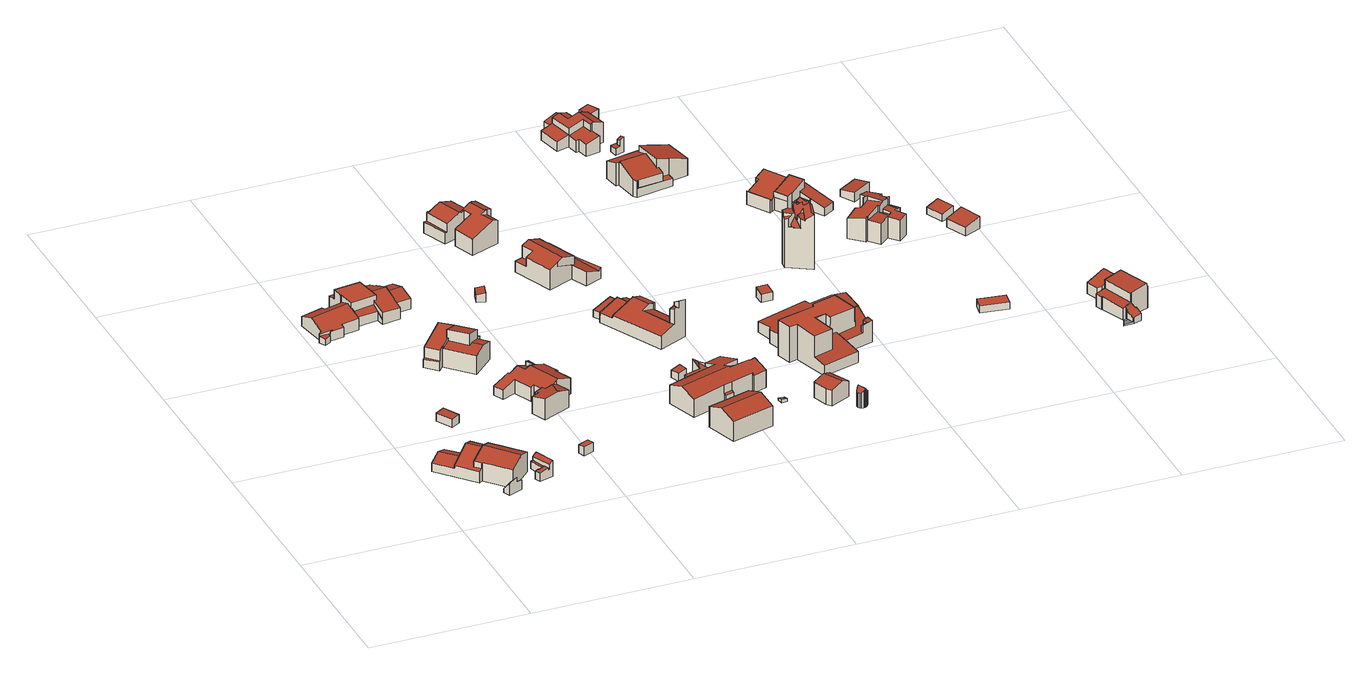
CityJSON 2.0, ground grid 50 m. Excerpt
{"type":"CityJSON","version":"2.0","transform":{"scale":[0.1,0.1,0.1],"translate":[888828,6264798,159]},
"CityObjects":{
"building1":{"type":"Building","geometry":[{"type":"Solid","lod":"2","boundaries":[[[[0,1,2,3]],[[1,4,5,2]],[[5,4,6,7]],[[3,8,9,0]],[[8,3,2,5,7,10]],[[10,7,6,11]],[[11,6,4,1,0,9]],[[9,8,10,11]]]],"semantics":{"surfaces":[{"type":"RoofSurface"},{"type":"WallSurface"},{"type":"GroundSurface"}],"values":[[0,1,0,1,1,1,1,2]]}}]},
"building2":{"type":"Building","geometry":[{"type":"Solid","lod":"2","boundaries":[[[[12,13,14,15,16,17]],[[14,18,19,20,21,15]],[[15,21,22,23,24,16]],[[13,25,18,14]],[[16,24,26,27,28,17]],[[28,27,29,30]],[[29,27,26,31,32,33]],[[31,26,24,23]],[[19,18,25,34,35,36]],[[20,19,36,37]],[[12,38,39,34,25,13]],[[35,34,39,40]],[[17,28,30,41,38,12]],[[37,36,35,40,42]],[[33,32,43,44]],[[43,32,31,23,22,45]],[[41,30,29,33,44]],[[45,22,21,20,37,42]],[[42,40,39,38,41,44,43,45]]]],"semantics":{"surfaces":[{"type":"RoofSurface"},{"type":"WallSurface"},{"type":"GroundSurface"}],"values":[[0,1,0,1,1,0,0,1,0,0,1,1,1,1,1,1,1,1,2]]}}]},
"building3":{"type":"Building","geometry":[{"type":"Solid","lod":"2","boundaries":[[[[46,47,48,49]],[[49,50,51,46]],[[50,49,48,52]],[[52,48,47,53]],[[53,47,46,51]],[[51,50,52,53]]]],"semantics":{"surfaces":[{"type":"RoofSurface"},{"type":"WallSurface"},{"type":"GroundSurface"}],"values":[[0,1,1,1,1,2]]}}]},
"building4":{"type":"Building","geometry":[{"type":"Solid","lod":"2","boundaries":[[[[54,55,56,57]],[[58,59,60,61]],[[57,62,63,64,65,54]],[[59,66,67,60]],[[55,68,67,66,69,70,71,56]],[[54,65,68,55]],[[56,71,62,57]],[[61,72,73,58]],[[72,61,60,67,68,65,64,74]],[[70,69,75,76]],[[75,69,66,59,58,73]],[[74,64,63,77]],[[77,63,62,71,70,76]],[[76,75,73,72,74,77]]]],"semantics":{"surfaces":[{"type":"WallSurface"},{"type":"RoofSurface"},{"type":"GroundSurface"}],"values":[[0,1,1,0,1,0,0,0,0,0,0,0,0,2]]}}]},
"building5":{"type":"Building","geometry":[{"type":"Solid","lod":"2","boundaries":[[[[78,79,80,81,82]],[[78,83,84,85,86,87,88,79]],[[89,90,91,92,93,94]],[[92,95,96,93]],[[83,97,98,99,84]],[[79,88,100,101,102,90,89,80]],[[91,103,95,92]],[[104,105,106,107,108]],[[80,89,94,109,110,111,112,113,81]],[[114,115,99,98,116,117,118,119]],[[85,120,121,86]],[[87,122,100,88]],[[84,99,115,123,124,125,126,127,128,129,130,120,85]],[[81,113,108,107,131,82]],[[86,121,132,133,122,87]],[[82,131,134,97,83,78]],[[116,98,97,134]],[[127,126,135,136]],[[135,126,125,137]],[[136,135,137,138,139,140]],[[120,130,141,142]],[[141,130,129,143]],[[143,129,128,144]],[[144,128,127,136,140,145]],[[124,123,146,147]],[[146,123,115,114,148]],[[148,114,119,149]],[[149,119,118,150]],[[150,118,117,151]],[[151,117,116,134,131,107,106,152]],[[112,111,153,154]],[[153,111,110,155]],[[155,110,109,156]],[[156,109,94,93,96,157]],[[102,101,158,159]],[[158,101,100,122,133,160]],[[103,91,90,102,159,161]],[[157,96,95,103,161]],[[160,133,132,162]],[[162,132,121,120,142]],[[152,106,105,163]],[[163,105,104,164]],[[164,104,108,113,112,154]],[[145,140,139,165]],[[165,139,138,166]],[[166,138,137,125,124,147]],[[147,146,148,149,150,151,152,163,164,154,153,155,156,157,161,159,158,160,162,142,141,143,144,145,165,166]]]],"semantics":{"surfaces":[{"type":"WallSurface"},{"type":"RoofSurface"},{"type":"GroundSurface"}],"values":[[0,0,0,1,0,1,1,1,1,1,0,0,1,0,1,1,0,0,0,1,0,0,0,0,0,0,0,0,0,0,0,0,0,0,0,0,0,0,0,0,0,0,0,0,0,0,2]]}}]},
"building6":{"type":"Building","geometry":[{"type":"Solid","lod":"2","boundaries":[[[[167,168,169,170]],[[168,167,171,172]],[[170,173,171,167]],[[173,170,169,174]],[[174,169,168,172]],[[172,171,173,174]]]],"semantics":{"surfaces":[{"type":"RoofSurface"},{"type":"WallSurface"},{"type":"GroundSurface"}],"values":[[0,1,1,1,1,2]]}}]},
"building7":{"type":"Building","geometry":[{"type":"Solid","lod":"2","boundaries":[[[[175,176,177,178]],[[179,180,181,182]],[[183,184,185,186,187,188,189,190]],[[191,192,193,194]],[[188,195,189]],[[194,196,197,198,191]],[[178,184,183,175]],[[186,199,200,187]],[[180,201,202,181]],[[182,203,204,190,189,195,197,196,205,179]],[[198,197,195,188,187,200]],[[192,191,198,200,199,206]],[[177,207,208,185,184,178]],[[204,203,209,210]],[[209,203,182,181,202,211]],[[205,196,194,193,212,213]],[[206,199,186,185,208,214]],[[211,202,201,215]],[[215,201,180,179,205,213]],[[212,193,192,206,214]],[[207,177,176,216]],[[216,176,175,183,190,204,210]],[[210,209,211,215,213,212,214,208,207,216]]]],"semantics":{"surfaces":[{"type":"RoofSurface"},{"type":"WallSurface"},{"type":"GroundSurface"}],"values":[[0,1,0,0,1,1,1,1,0,0,1,0,1,1,1,1,1,1,1,1,1,1,2]]}}]},
"building8":{"type":"Building","geometry":[{"type":"Solid","lod":"2","boundaries":[[[[217,218,219,220,221,222,223,224,225,226,227,228,229,230,231,232,233]],[[231,234,235,236,237,238,239,240,241,232]],[[242,243,244,245,246,247,248,249,250]],[[228,251,229]],[[232,241,252,233]],[[249,253,250]],[[240,254,252,241]],[[227,243,242,228]],[[233,252,254,217]],[[226,244,243,227]],[[250,253,255,251,228,242]],[[229,251,255,256,257,230]],[[224,258,259,225]],[[223,260,258,224]],[[222,261,260,223]],[[221,262,261,222]],[[220,263,262,221]],[[219,264,263,220]],[[218,265,264,219]],[[217,254,240,239,266,265,218]],[[266,239,238,267]],[[267,238,237,268]],[[268,237,236,269]],[[269,236,235,270]],[[270,235,234,271]],[[271,234,231,230,257]],[[248,247,272,273]],[[272,247,246,274]],[[274,246,245,275]],[[275,245,244,226,225,259]],[[256,255,253,249,248,273]],[[273,272,274,275,259,258,260,261,262,263,264,265,266,267,268,269,270,271,257,256]]]],"semantics":{"surfaces":[{"type":"RoofSurface"},{"type":"WallSurface"},{"type":"GroundSurface"}],"values":[[0,0,0,1,1,1,1,1,0,1,0,1,1,1,1,1,1,1,1,1,1,1,1,1,1,1,1,1,1,1,1,2]]}}]},
"building9":{"type":"Building","geometry":[{"type":"Solid","lod":"2","boundaries":[[[[276,277,278,279]],[[277,280,281,278]],[[276,282,280,277]],[[279,283,282,276]],[[283,279,278,281]],[[281,280,282,283]]]],"semantics":{"surfaces":[{"type":"RoofSurface"},{"type":"WallSurface"},{"type":"GroundSurface"}],"values":[[0,1,1,1,1,2]]}}]},
"building10":{"type":"Building","geometry":[{"type":"Solid","lod":"2","boundaries":[[[[284,285,286,287]],[[286,285,288,289]],[[287,290,291,284]],[[290,287,286,289,292]],[[292,289,288,293]],[[293,288,285,284,291]],[[291,290,292,293]]]],"semantics":{"surfaces":[{"type":"RoofSurface"},{"type":"WallSurface"},{"type":"GroundSurface"}],"values":[[0,0,1,1,1,1,2]]}}]},
"building11":{"type":"Building","geometry":[{"type":"Solid","lod":"2","boundaries":[[[[294,295,296,297]],[[295,298,299,296]],[[294,300,298,295]],[[297,301,300,294]],[[301,297,296,299]],[[299,298,300,301]]]],"semantics":{"surfaces":[{"type":"RoofSurface"},{"type":"WallSurface"},{"type":"GroundSurface"}],"values":[[0,1,1,1,1,2]]}}]},
"building12":{"type":"Building","geometry":[{"type":"Solid","lod":"2","boundaries":[[[[302,303,304,305,306,307,308,309,310,311]],[[304,312,313,314,315,316,317,305]],[[302,318,319,303]],[[320,321,322,323]],[[320,324,325,326,327,321]],[[306,328,329,330,331,325,324,307]],[[316,329,328,317]],[[305,317,328,306]],[[303,319,312,304]],[[323,322,332,333]],[[310,334,335,311]],[[309,336,334,310]],[[308,337,336,309]],[[307,324,320,323,333,338,337,308]],[[327,326,339,340]],[[339,326,325,331,341]],[[341,331,330,342]],[[342,330,329,316,315,343]],[[343,315,314,344]],[[344,314,313,345]],[[345,313,312,319,318,346]],[[311,335,346,318,302]],[[338,333,332,347]],[[347,332,322,321,327,340]],[[340,339,341,342,343,344,345,346,335,334,336,337,338,347]]]],"semantics":{"surfaces":[{"type":"RoofSurface"},{"type":"WallSurface"},{"type":"GroundSurface"}],"values":[[0,0,0,1,0,0,1,1,1,0,1,1,1,1,1,1,1,1,1,1,1,1,1,1,2]]}}]},
"building13":{"type":"Building","geometry":[{"type":"Solid","lod":"2","boundaries":[[[[348,349,350,351,352,353,354,355,356,357,358,359,360,361]],[[361,362,363,364,365,366,367,368,369,370,371,348]],[[355,372,373,374,375,356]],[[363,376,377,364]],[[378,379,380,375,374,381]],[[356,375,380,357]],[[357,380,379,358]],[[377,376,382,383]],[[349,384,385,350]],[[386,387,371,370]],[[348,371,387,384,349]],[[385,384,387,386,388,389]],[[359,390,391,360]],[[358,379,378,392,390,359]],[[353,393,394,354]],[[352,395,393,353]],[[351,396,395,352]],[[350,385,389,397,396,351]],[[364,377,383,398,399]],[[363,362,400,401]],[[400,362,361,360,391]],[[369,368,402,403]],[[402,368,367,404]],[[404,367,366,405]],[[405,366,365,406]],[[406,365,364,399]],[[392,378,381,407]],[[407,381,374,373,408]],[[397,389,388,409]],[[409,388,386,370,369,403]],[[398,383,382,410]],[[410,382,376,363,401]],[[408,373,372,411]],[[411,372,355,354,394]],[[394,393,395,396,397,409,403,402,404,405,406,399,398,410,401,400,391,390,392,407,408,411]]]],"semantics":{"surfaces":[{"type":"RoofSurface"},{"type":"WallSurface"},{"type":"GroundSurface"}],"values":[[0,0,0,1,0,1,1,0,1,1,1,0,1,1,1,1,1,1,1,1,1,1,1,1,1,1,1,1,1,1,1,1,1,1,2]]}}]},
"building14":{"type":"Building","geometry":[{"type":"Solid","lod":"2","boundaries":[[[[412,413,414,415,416,417,418,419,420]],[[421,422,423,424,425,426]],[[425,427,428,426]],[[429,430,431,432]],[[426,428,433,421]],[[434,433,428,427,435,436,429,432]],[[437,438,439,440,441]],[[415,442,443,427,425,424,444,416]],[[412,438,437,413]],[[420,445,446,439,438,412]],[[434,432,431,447]],[[413,437,441,414]],[[418,423,422,448,449,419]],[[440,439,446,450,451,452,453,454]],[[455,456,436,435]],[[455,435,427,443]],[[430,429,436,456]],[[417,416,444]],[[444,424,423,418,417]],[[414,441,440,454,457,458,442,415]],[[457,454,453,459]],[[459,453,452,460]],[[460,452,451,461]],[[461,451,450,462]],[[462,450,446,445,463]],[[463,445,420,419,449,464]],[[464,449,448,465]],[[465,448,422,421,433,434,447,466]],[[466,447,431,430,456,455,443,442,458]],[[458,457,459,460,461,462,463,464,465,466]]]],"semantics":{"surfaces":[{"type":"RoofSurface"},{"type":"WallSurface"},{"type":"GroundSurface"}],"values":[[0,1,1,1,0,1,1,0,1,0,0,0,0,0,0,1,0,0,1,1,1,1,1,1,1,1,1,1,1,2]]}}]},
"building15":{"type":"Building","geometry":[{"type":"Solid","lod":"2","boundaries":[[[[467,468,469]],[[470,471,472,473,474,475,476]],[[469,477,478,479,480,481,482,467]],[[483,484,479,478]],[[472,485,486,473]],[[476,484,483,487,488,470]],[[480,479,484,476,475]],[[489,486,485,490]],[[490,485,472,471]],[[488,487,491,492]],[[491,487,483,478,477,493]],[[481,480,475,474,494,495]],[[493,477,469,468,496]],[[482,481,495,497]],[[494,474,473,486,489,498]],[[498,489,490,471,470,488,492]],[[496,468,467,482,497]],[[497,495,494,498,492,491,493,496]]]],"semantics":{"surfaces":[{"type":"RoofSurface"},{"type":"WallSurface"},{"type":"GroundSurface"}],"values":[[0,0,0,1,1,0,1,0,1,1,1,1,1,1,1,1,1,2]]}}]},
"building16":{"type":"Building","geometry":[{"type":"Solid","lod":"2","boundaries":[[[[499,500,501,502]],[[502,503,504,499]],[[501,505,503,502]],[[500,506,505,501]],[[499,504,506,500]],[[503,505,506,504]]]],"semantics":{"surfaces":[{"type":"GroundSurface"},{"type":"WallSurface"}],"values":[[0,1,1,1,1,0]]}}]},
"building17":{"type":"Building","geometry":[{"type":"Solid","lod":"2","boundaries":[[[[507,508,509,510,511]],[[510,512,513,511]],[[508,514,515,509]],[[507,516,514,508]],[[511,513,517,516,507]],[[517,513,512,518]],[[518,512,510,509,515]],[[515,514,516,517,518]]]],"semantics":{"surfaces":[{"type":"RoofSurface"},{"type":"WallSurface"},{"type":"GroundSurface"}],"values":[[0,0,1,1,1,1,1,2]]}}]},
"building18":{"type":"Building","geometry":[{"type":"Solid","lod":"2","boundaries":[[[[519,520,521,522,523,524,525,526,527,528,529]],[[528,530,531,532,533,534,535,536,537,538,529]],[[525,539,540,526]],[[524,541,539,525]],[[523,542,541,524]],[[522,543,542,523]],[[521,544,543,522]],[[520,545,544,521]],[[519,546,545,520]],[[529,538,547,546,519]],[[526,540,548,527]],[[547,538,537,549]],[[549,537,536,550]],[[550,536,535,551]],[[551,535,534,552]],[[552,534,533,553]],[[553,533,532,554]],[[554,532,531,555]],[[555,531,530,556]],[[556,530,528,527,548]],[[548,540,539,541,542,543,544,545,546,547,549,550,551,552,553,554,555,556]]]],"semantics":{"surfaces":[{"type":"RoofSurface"},{"type":"WallSurface"},{"type":"GroundSurface"}],"values":[[0,0,1,1,1,1,1,1,1,1,1,1,1,1,1,1,1,1,1,1,2]]}}]},
"building19":{"type":"Building","geometry":[{"type":"Solid","lod":"2","boundaries":[[[[557,558,559,560,561,562,563,564,565,566,567,568,569,570,571]],[[572,573,574,575,576,577]],[[563,578,579,564]],[[575,580,581,576]],[[579,578,582,583,584,585,586,587,588,589,590,591,592]],[[589,588,593,594]],[[562,582,578,563]],[[595,580,575,574]],[[560,584,583,561]],[[565,596,597,566]],[[572,577,598,599]],[[581,580,595,600,597,596,601,602,599,598]],[[603,602,601,604]],[[590,589,594,605,606]],[[607,608,609,592,591]],[[564,579,592,609,604,601,596,565]],[[566,597,600,567]],[[603,604,609,608,605,594,593,610,611,612]],[[561,583,582,562]],[[607,591,590,606]],[[606,605,608,607]],[[598,577,576,581]],[[558,613,614,559]],[[557,615,613,558]],[[571,616,615,557]],[[616,571,570,617]],[[617,570,569,618]],[[618,569,568,619]],[[619,568,567,600,595,574,573,620]],[[587,586,621,622]],[[621,586,585,623]],[[623,585,584,624]],[[624,584,560,559,614]],[[612,611,625,626]],[[625,611,610,627]],[[627,610,593,588,587,622]],[[620,573,572,599,602,603,612,626]],[[626,625,627,622,621,623,624,614,613,615,616,617,618,619,620]]]],"semantics":{"surfaces":[{"type":"RoofSurface"},{"type":"WallSurface"},{"type":"GroundSurface"}],"values":[[0,0,1,1,0,1,1,1,1,1,1,0,1,1,1,1,1,0,1,0,1,1,1,1,1,1,1,1,1,1,1,1,1,1,1,1,1,2]]}}]},
"building20":{"type":"Building","geometry":[{"type":"Solid","lod":"2","boundaries":[[[[628,629,630,631]],[[628,632,633,629]],[[631,634,632,628]],[[634,631,630,635]],[[635,630,629,633]],[[633,632,634,635]]]],"semantics":{"surfaces":[{"type":"RoofSurface"},{"type":"WallSurface"},{"type":"GroundSurface"}],"values":[[0,1,1,1,1,2]]}}]},
"building21":{"type":"Building","geometry":[{"type":"Solid","lod":"2","boundaries":[[[[636,637,638,639,640,641,642]],[[639,643,644,645,646,647,648,649,650,640]],[[648,651,652,649]],[[636,653,654,637]],[[649,652,655,656,657,650]],[[645,658,659,646]],[[642,656,655,660,661,653,636]],[[643,662,663,644]],[[664,665,666,667,668,669,670,671,659,658,663,662,638]],[[638,662,643,639]],[[644,663,658,645]],[[641,657,656,642]],[[640,650,657,641]],[[667,666,672,673]],[[672,666,665,674]],[[674,665,664,675]],[[637,654,676,675,664,638]],[[671,670,677,678]],[[677,670,669,679]],[[679,669,668,680]],[[680,668,667,673]],[[646,659,671,678,681,647]],[[647,681,682,651,648]],[[676,654,653,661,683]],[[683,661,660,684]],[[684,660,655,685]],[[685,655,652,651,682]],[[682,681,678,677,679,680,673,672,674,675,676,683,684,685]]]],"semantics":{"surfaces":[{"type":"WallSurface"},{"type":"RoofSurface"},{"type":"GroundSurface"}],"values":[[0,1,1,1,0,0,1,0,1,0,0,0,1,0,0,0,0,0,0,0,0,0,0,0,0,0,0,2]]}}]},
"building22":{"type":"Building","geometry":[{"type":"Solid","lod":"2","boundaries":[[[[686,687,688,689,690,691,692,693]],[[694,695,696,697,698,699,700,701,702]],[[689,703,704,702,701,690]],[[702,704,705,694]],[[687,706,707,688]],[[697,708,709,698]],[[705,704,703,707,706,710,711,712,713,714]],[[699,715,716,700]],[[688,707,703,689]],[[690,701,700,716,717,691]],[[709,708,718,717,716,715]],[[715,699,698,709]],[[693,719,720,686]],[[719,693,692,721]],[[691,717,718,722,721,692]],[[695,694,705,714,723,724]],[[696,695,724,725]],[[723,714,713,726]],[[726,713,712,727]],[[727,712,711,728]],[[728,711,710,729]],[[729,710,706,687,686,720]],[[722,718,708,697,696,725]],[[725,724,723,726,727,728,729,720,719,721,722]]]],"semantics":{"surfaces":[{"type":"RoofSurface"},{"type":"WallSurface"},{"type":"GroundSurface"}],"values":[[0,0,1,1,1,1,0,1,1,1,0,1,1,1,1,1,1,1,1,1,1,1,1,2]]}}]},
"building23":{"type":"Building","geometry":[{"type":"Solid","lod":"2","boundaries":[[[[730,731,732,733,734,735]],[[736,737,738,739]],[[735,734,738,737]],[[739,738,734,733]],[[732,731,740,741]],[[740,731,730,742]],[[735,737,736,743,742,730]],[[743,736,739,733,732,741]],[[741,740,742,743]]]],"semantics":{"surfaces":[{"type":"RoofSurface"},{"type":"WallSurface"},{"type":"GroundSurface"}],"values":[[0,0,1,1,1,1,1,1,2]]}}]},
"building24":{"type":"Building","geometry":[{"type":"Solid","lod":"2","boundaries":[[[[744,745,746,747,748,749,750,751,752,753,754,755,756,757,758,759,760]],[[761,762,763,764,765,766,767]],[[752,768,753]],[[766,769,770,771,772,767]],[[753,768,773,774,770,769,775,776,777,778,779,780,781,760,759,782,783,784,785,754]],[[770,774,786,771]],[[787,788,789,777,776]],[[790,791,792,793,794]],[[745,795,746]],[[757,783,782,758]],[[754,785,755]],[[747,796,797,748]],[[750,798,751]],[[748,797,799,749]],[[775,769,766,765]],[[779,778,800]],[[780,779,800,801]],[[751,798,773,768,752]],[[801,800,778,789,788]],[[802,803,764,763,804,805,790,794]],[[758,782,759]],[[755,785,784,756]],[[744,806,795,745]],[[807,792,791]],[[776,775,765,764,803]],[[772,771,786]],[[805,804,808,809]],[[799,797,796,810]],[[787,776,803,802,793,792,807]],[[802,794,793]],[[808,804,763,762]],[[756,784,783,757]],[[778,777,789]],[[809,808,762,761,811,812]],[[781,780,801,788,787,807,791,790,805,809,812,813]],[[806,744,760,781,813,814]],[[810,796,747,746,795,806,814,815]],[[811,761,767,772,786,774,773,798,750,749,799,810,815]],[[815,814,813,812,811]]]],"semantics":{"surfaces":[{"type":"RoofSurface"},{"type":"WallSurface"},{"type":"GroundSurface"}],"values":[[0,0,1,1,0,1,1,0,1,1,1,1,1,1,1,1,1,0,0,1,1,1,0,1,1,0,0,0,0,1,1,1,1,1,1,1,1,1,2]]}}]},
"building25":{"type":"Building","geometry":[{"type":"Solid","lod":"2","boundaries":[[[[816,817,818,819,820]],[[816,821,822,817]],[[820,823,821,816]],[[823,820,819,824]],[[824,819,818,825]],[[825,818,817,822]],[[822,821,823,824,825]]]],"semantics":{"surfaces":[{"type":"RoofSurface"},{"type":"WallSurface"},{"type":"GroundSurface"}],"values":[[0,1,1,1,1,1,2]]}}]},
"building26":{"type":"Building","geometry":[{"type":"Solid","lod":"2","boundaries":[[[[826,827,828,829,830,831,832,833,834,835]],[[836,837,838,839,840,841,842,843,844,845]],[[835,846,847,826]],[[829,848,849,830]],[[839,850,851,840]],[[840,851,852,853,854,841]],[[849,848,855,856]],[[830,849,856,850,839,838,831]],[[852,851,850,856,855,857]],[[854,853,858,859]],[[841,854,859,842]],[[828,860,861,829]],[[827,862,860,828]],[[826,847,863,862,827]],[[833,864,865,834]],[[832,866,864,833]],[[831,838,837,867,866,832]],[[861,868,857,855,848,829]],[[843,842,859,858,869,870]],[[867,837,836,871]],[[871,836,845,872]],[[872,845,844,873]],[[873,844,843,870]],[[869,858,853,852,857,868]],[[863,847,846,874]],[[874,846,835,834,865]],[[865,864,866,867,871,872,873,870,869,868,861,860,862,863,874]]]],"semantics":{"surfaces":[{"type":"RoofSurface"},{"type":"WallSurface"},{"type":"GroundSurface"}],"values":[[0,0,0,1,1,1,0,1,0,0,1,1,1,1,1,1,1,1,1,1,1,1,1,1,1,1,2]]}}]},
"building27":{"type":"Building","geometry":[{"type":"Solid","lod":"2","boundaries":[[[[875,876,877,878]],[[878,877,879,880]],[[879,877,876,881]],[[881,876,875,882]],[[878,880,882,875]],[[880,879,881,882]]]],"semantics":{"surfaces":[{"type":"RoofSurface"},{"type":"WallSurface"},{"type":"GroundSurface"}],"values":[[0,1,1,1,1,2]]}}]},
"building28":{"type":"Building","geometry":[{"type":"Solid","lod":"2","boundaries":[[[[883,884,885,886,887,888,889,890,891,892,893,894]],[[895,896,897,898]],[[884,899,900,885]],[[901,902,903,904]],[[898,905,906,907,908,895]],[[897,909,905,898]],[[910,911,912,913]],[[905,909,914,915,916,917,918,919,920,921,922,923,924,906]],[[886,904,903,911,910,907,906,924,887]],[[899,925,926,927,928,929,908,907,910,913,901,904,900]],[[889,922,921,890]],[[902,912,911,903]],[[901,913,912,902]],[[888,923,922,889]],[[887,924,923,888]],[[885,900,904,886]],[[894,930,931,883]],[[893,932,930,894]],[[892,933,932,893]],[[891,934,933,892]],[[890,921,920,935,934,891]],[[935,920,919,936]],[[936,919,918,937]],[[937,918,917,938]],[[938,917,916,939]],[[939,916,915,940]],[[940,915,914,941]],[[941,914,909,897,896,942]],[[926,925,943,944]],[[883,931,943,925,899,884]],[[929,928,945,946]],[[945,928,927,947]],[[947,927,926,944]],[[942,896,895,908,929,946]],[[946,945,947,944,943,931,930,932,933,934,935,936,937,938,939,940,941,942]]]],"semantics":{"surfaces":[{"type":"RoofSurface"},{"type":"WallSurface"},{"type":"GroundSurface"}],"values":[[0,0,1,1,1,1,1,0,1,0,1,0,1,1,1,1,1,1,1,1,1,1,1,1,1,1,1,1,1,1,1,1,1,1,2]]}}]},
"building29":{"type":"Building","geometry":[{"type":"Solid","lod":"2","boundaries":[[[[948,949,950,951]],[[949,948,952,953]],[[952,948,951,954]],[[954,951,950,955]],[[955,950,949,953]],[[953,952,954,955]]]],"semantics":{"surfaces":[{"type":"RoofSurface"},{"type":"WallSurface"},{"type":"GroundSurface"}],"values":[[0,1,1,1,1,2]]}}]},
"building30":{"type":"Building","geometry":[{"type":"Solid","lod":"2","boundaries":[[[[956,957,958,959]],[[957,956,960,961]],[[959,962,960,956]],[[962,959,958,963]],[[963,958,957,961]],[[961,960,962,963]]]],"semantics":{"surfaces":[{"type":"RoofSurface"},{"type":"WallSurface"},{"type":"GroundSurface"}],"values":[[0,1,1,1,1,2]]}}]},
"building31":{"type":"Building","geometry":[{"type":"Solid","lod":"2","boundaries":[[[[964,965,966,967]],[[965,964,968,969]],[[968,964,967,970]],[[970,967,966,971]],[[971,966,965,969]],[[969,968,970,971]]]],"semantics":{"surfaces":[{"type":"RoofSurface"},{"type":"WallSurface"},{"type":"GroundSurface"}],"values":[[0,1,1,1,1,2]]}}]},
"building32":{"type":"Building","geometry":[{"type":"Solid","lod":"2","boundaries":[[[[972,973,974,975,976,977,978,979,980,981]],[[976,982,983,977]],[[984,985,986,987]],[[978,988,989,979]],[[990,991,992,993,994,995]],[[988,996,997,998,989]],[[986,999,1000,1001,1002,1003,1004,1005,1006,1007,987]],[[993,1008,1009,1004,1003,994]],[[977,983,992,991,988,978]],[[984,1010,1011,985]],[[990,996,988,991]],[[1004,1009,1012,1005]],[[982,1013,1014,1015,1016,1012,1009,1008,983]],[[992,983,1008,993]],[[994,1003,1002,1017,1018,995]],[[974,1019,1020,975]],[[973,1021,1019,974]],[[972,1022,1021,973]],[[981,1023,1022,972]],[[980,1024,1023,981]],[[979,1025,1024,980]],[[989,998,1026,1025,979]],[[1016,1015,1027,1028]],[[1027,1015,1014,1029]],[[1029,1014,1013,1030]],[[975,1020,1030,1013,982,976]],[[1026,998,997,1031]],[[1031,997,996,990,995,1018]],[[1011,1010,1032,1033]],[[987,1007,1034,1032,1010,984]],[[1017,1002,1001,1035]],[[1035,1001,1000,1036]],[[1036,1000,999,1037]],[[1037,999,986,985,1011,1033]],[[1034,1007,1006,1038]],[[1038,1006,1005,1012,1016,1028]],[[1019,1021,1022,1023,1024,1025,1026,1031,1018,1017,1035,1036,1037,1033,1032,1034,1038,1028,1027,1029,1030,1020]]]],"semantics":{"surfaces":[{"type":"RoofSurface"},{"type":"WallSurface"},{"type":"GroundSurface"}],"values":[[0,1,1,1,0,1,0,1,1,2,1,1,0,1,1,1,1,1,1,1,1,1,1,1,1,1,1,1,1,1,1,1,1,1,1,1,2]]}}]}
},
"vertices":[
[194,119,54],[220,129,64],[211,151,39],[185,140,29],[220,129,49],[211,151,35],[238,136,48],[228,158,34],[185,140,16],[194,119,16],[228,158,16],[238,136,16],
[147,227,45],[156,235,50],[140,253,50],[190,300,78],[152,340,78],[94,287,46],[140,253,69],[185,295,88],[212,321,76],[212,321,67],[175,362,67],[156,346,75],[157,345,75],[156,235,69],[157,345,37],[127,316,52],[94,287,36],[78,368,52],[47,339,37],[156,346,37],[156,346,38],[109,396,37],[158,236,70],[223,162,70],[266,203,88],[295,231,75],[147,227,9],[158,236,9],[223,162,9],[47,339,9],[295,231,9],[156,346,9],[109,396,9],[175,362,9],
[194,540,37],[221,555,39],[194,606,39],[166,591,38],[166,591,11],[194,540,11],[194,606,11],[221,555,11],
[328,186,47],[328,186,40],[308,180,40],[308,180,43],[327,242,62],[315,238,53],[338,169,59],[349,172,67],[308,182,43],[298,179,40],[304,159,41],[333,168,48],[315,238,40],[338,169,41],[333,168,41],[308,236,40],[324,186,40],[308,182,40],[349,172,15],[327,242,15],[304,159,15],[308,236,15],[324,186,15],[298,179,15],
[225,1171,97],[225,1171,81],[219,1202,92],[210,1256,70],[210,1256,97],[142,1157,97],[142,1157,80],[143,1157,80],[143,1157,68],[217,1170,68],[217,1170,81],[271,1210,92],[278,1165,76],[278,1165,61],[270,1212,75],[262,1261,60],[262,1261,71],[324,1221,75],[316,1269,60],[134,1210,97],[134,1210,73],[139,1175,86],[225,1123,65],[282,1131,64],[276,1165,76],[331,1172,61],[170,1251,66],[165,1279,63],[122,1271,63],[126,1245,66],[171,1251,66],[260,1260,71],[255,1291,59],[198,1282,59],[203,1256,70],[171,1251,70],[9,1204,58],[18,1151,79],[131,1209,73],[131,1208,73],[80,1200,69],[77,1217,63],[146,1138,72],[146,1138,57],[225,1123,41],[26,1101,60],[18,1095,58],[19,1093,57],[59,1098,59],[50,1093,57],[95,1100,59],[93,1110,63],[149,1119,65],[126,1245,97],[220,1148,56],[224,1123,41],[131,1209,97],[59,1098,50],[50,1093,49],[19,1093,52],[30,1076,47],[49,1088,48],[47,1092,49],[149,1119,27],[146,1138,27],[93,1110,27],[95,1100,27],[47,1092,27],[26,1101,27],[18,1095,27],[9,1204,27],[77,1217,27],[80,1200,27],[131,1208,27],[122,1271,27],[198,1282,27],[203,1256,27],[255,1291,27],[260,1260,27],[316,1269,27],[282,1131,27],[276,1165,27],[224,1123,27],[331,1172,27],[220,1148,27],[165,1279,27],[170,1251,27],[49,1088,27],[30,1076,27],
[469,229,53],[503,243,53],[495,264,52],[461,250,52],[469,229,24],[503,243,24],[461,250,24],[495,264,24],
[253,887,39],[248,881,38],[283,846,40],[287,851,40],[411,878,100],[411,878,72],[363,928,73],[363,928,99],[253,887,74],[287,851,74],[299,863,78],[301,862,78],[326,886,87],[323,889,87],[361,925,100],[327,959,99],[383,848,81],[408,821,81],[438,849,71],[412,876,72],[323,889,115],[412,876,101],[373,838,116],[373,838,79],[301,862,72],[326,886,79],[428,896,66],[380,945,67],[361,926,100],[328,959,99],[410,877,101],[372,787,72],[283,846,11],[299,863,11],[361,926,11],[328,959,11],[380,945,11],[438,849,11],[410,877,11],[372,787,11],[428,896,11],[248,881,11],
[453,681,79],[424,667,67],[421,673,67],[369,653,47],[383,619,47],[427,637,64],[453,578,64],[462,581,68],[476,550,68],[474,549,67],[480,536,67],[508,547,78],[519,552,83],[519,554,83],[527,557,86],[482,659,86],[466,653,79],[572,575,69],[548,631,68],[558,635,65],[535,684,65],[504,671,77],[493,698,77],[484,694,80],[498,665,80],[504,546,79],[480,536,77],[474,549,74],[448,538,72],[453,525,75],[429,515,73],[450,468,85],[501,490,89],[497,499,87],[519,552,74],[498,665,67],[501,490,87],[484,694,66],[538,507,74],[538,507,17],[519,554,17],[462,581,17],[476,550,17],[453,578,17],[427,637,17],[383,619,17],[369,653,17],[421,673,17],[424,667,17],[493,698,17],[504,671,17],[535,684,17],[558,635,17],[548,631,17],[572,575,17],[429,515,17],[450,468,17],[453,525,17],[448,538,17],
[514,1127,56],[539,1120,60],[551,1158,60],[524,1163,57],[539,1120,31],[551,1158,31],[514,1127,31],[524,1163,31],
[850,220,105],[866,168,125],[1002,207,125],[987,259,105],[881,117,105],[1018,155,104],[987,259,38],[850,220,38],[1018,155,38],[881,117,38],
[856,513,64],[866,485,65],[894,495,71],[885,522,71],[866,485,39],[894,495,39],[856,513,39],[885,522,39],
[678,1395,117],[659,1438,118],[676,1444,125],[650,1500,126],[616,1486,111],[618,1482,111],[626,1486,115],[637,1459,114],[579,1437,90],[604,1368,86],[679,1445,124],[678,1450,124],[697,1458,117],[673,1515,117],[657,1508,123],[659,1504,123],[695,1402,110],[679,1445,110],[564,1460,97],[535,1541,97],[535,1541,70],[564,1460,69],[610,1479,114],[580,1555,114],[540,1538,99],[538,1543,99],[659,1504,95],[657,1508,95],[649,1505,98],[622,1572,98],[524,1537,71],[556,1457,70],[579,1437,34],[604,1368,34],[637,1459,34],[626,1486,34],[556,1457,34],[540,1538,34],[538,1543,34],[622,1572,34],[649,1505,34],[673,1515,34],[697,1458,34],[678,1450,34],[695,1402,34],[524,1537,34],
[981,392,115],[975,408,110],[1020,423,110],[1019,427,109],[1023,428,109],[1001,501,83],[948,484,83],[938,515,72],[937,513,73],[962,443,97],[888,418,97],[888,417,98],[797,386,97],[814,339,114],[832,287,96],[939,324,98],[966,333,98],[1039,355,98],[1041,347,95],[1083,361,96],[1069,409,113],[1048,402,112],[1048,405,113],[983,387,113],[938,517,73],[920,511,87],[929,482,72],[938,511,71],[939,324,71],[966,333,71],[875,461,72],[888,418,73],[962,443,72],[930,478,72],[942,315,68],[968,323,68],[975,408,105],[1020,423,94],[1048,405,90],[983,387,105],[1043,420,90],[1023,413,94],[888,417,37],[797,386,37],[875,461,37],[1001,501,37],[948,484,37],[1023,428,37],[1019,427,37],[1023,413,37],[968,323,37],[966,333,37],[832,287,37],[939,324,37],[1069,409,37],[1048,402,37],[1083,361,37],[1041,347,37],[1039,355,37],[930,478,37],[920,511,37],[1043,420,37],[942,315,37],[938,517,37],
[879,870,80],[879,869,87],[811,838,69],[812,837,78],[887,870,104],[887,871,104],[887,871,103],[915,885,93],[913,888,68],[931,824,79],[931,824,97],[914,816,103],[914,816,104],[890,804,95],[890,804,93],[934,711,95],[934,711,94],[951,719,143],[958,704,141],[958,704,162],[951,719,154],[976,730,79],[976,730,148],[934,711,140],[950,719,143],[857,913,87],[857,913,80],[879,923,73],[790,880,57],[790,880,69],[892,675,78],[941,697,94],[888,870,104],[892,931,68],[878,924,72],[983,715,157],[928,829,97],[940,835,93],[865,918,70],[850,949,70],[785,917,58],[801,887,59],[790,881,57],[941,697,144],[949,701,146],[790,881,36],[892,675,36],[801,887,36],[785,917,36],[850,949,36],[865,918,36],[892,931,36],[940,835,36],[928,829,36],[983,715,36],
[878,1096,69],[885,1099,77],[829,1233,66],[724,1245,126],[700,1236,117],[717,1196,117],[691,1185,107],[727,1095,107],[755,1107,118],[775,1116,126],[823,1247,66],[779,1229,82],[817,1133,83],[755,1107,105],[808,1129,86],[830,1077,86],[779,1229,110],[817,1133,111],[717,1196,78],[691,1185,78],[776,1228,112],[762,1260,112],[675,1226,77],[700,1236,77],[776,1228,40],[762,1260,40],[823,1247,40],[727,1095,40],[808,1129,40],[885,1099,40],[830,1077,40],[675,1226,40],
[1097,240,64],[1095,257,60],[1077,256,62],[1079,238,66],[1079,238,55],[1097,240,55],[1077,256,55],[1095,257,55],
[1171,218,114],[1187,169,113],[1200,153,114],[1240,173,125],[1208,236,124],[1263,184,115],[1231,247,115],[1187,169,63],[1200,153,63],[1171,218,63],[1231,247,63],[1263,184,63],
[1264,122,131],[1261,118,126],[1258,114,122],[1258,108,119],[1259,103,119],[1262,99,120],[1266,96,122],[1271,94,126],[1277,95,131],[1279,96,134],[1267,123,133],[1281,97,130],[1285,100,124],[1288,105,120],[1288,110,116],[1287,116,115],[1284,120,116],[1280,123,119],[1275,125,124],[1269,124,130],[1266,96,72],[1271,94,72],[1262,99,72],[1259,103,72],[1258,108,72],[1258,114,72],[1261,118,72],[1264,122,72],[1269,124,72],[1277,95,72],[1275,125,72],[1280,123,72],[1284,120,72],[1287,116,72],[1288,110,72],[1288,105,72],[1285,100,72],[1281,97,72],
[1153,585,118],[1168,534,124],[1159,516,125],[1181,449,134],[1280,479,136],[1281,491,134],[1360,516,136],[1386,435,146],[1389,436,146],[1391,512,138],[1434,524,139],[1437,621,128],[1398,630,125],[1323,613,123],[1316,635,121],[1398,400,148],[1430,409,153],[1431,445,144],[1415,441,141],[1414,414,148],[1396,408,145],[1360,516,194],[1386,435,192],[1415,441,128],[1414,414,125],[1281,491,197],[1280,479,196],[1181,449,199],[1154,441,200],[1169,393,199],[1195,401,198],[1218,326,196],[1279,345,194],[1257,420,196],[1293,428,195],[1300,409,194],[1218,326,127],[1279,345,127],[1431,445,129],[1389,436,128],[1391,512,136],[1396,408,125],[1398,400,124],[1434,524,137],[1322,415,126],[1332,380,122],[1332,380,130],[1322,415,137],[1258,417,141],[1258,417,194],[1294,427,195],[1294,427,141],[1300,409,137],[1231,284,119],[1349,319,118],[1331,380,130],[1168,534,83],[1159,516,83],[1153,585,83],[1316,635,83],[1323,613,83],[1398,630,83],[1437,621,83],[1430,409,83],[1169,393,83],[1195,401,83],[1154,441,83],[1181,449,83],[1349,319,83],[1331,380,83],[1231,284,83],
[1217,753,125],[1218,720,118],[1254,720,118],[1252,754,125],[1217,753,92],[1218,720,92],[1252,754,92],[1254,720,92],
[1033,1721,197],[991,1711,184],[991,1711,195],[991,1711,214],[1015,1717,220],[1040,1723,213],[1040,1723,194],[1011,1633,215],[1059,1643,228],[1067,1609,229],[1071,1610,230],[1071,1611,230],[1078,1612,232],[1061,1683,231],[1025,1675,221],[1110,1620,220],[1092,1690,220],[1024,1759,197],[982,1748,183],[1092,1690,177],[1050,1681,194],[1050,1681,214],[1067,1609,206],[1071,1610,206],[1060,1683,190],[1041,1763,189],[1011,1633,193],[1059,1643,206],[991,1710,195],[954,1701,185],[972,1626,183],[1010,1635,193],[1018,1598,192],[1028,1601,195],[1036,1566,194],[1080,1575,206],[972,1626,153],[1010,1635,153],[954,1701,153],[991,1710,153],[982,1748,153],[1036,1566,153],[1080,1575,153],[1028,1601,153],[1018,1598,153],[1071,1611,153],[1110,1620,153],[1041,1763,153],[1060,1683,153],[1092,1690,153],
[1248,1467,198],[1177,1455,220],[1177,1454,220],[1149,1450,228],[1165,1358,229],[1204,1365,217],[1204,1368,217],[1268,1378,197],[1069,1402,219],[1081,1329,196],[1090,1321,193],[1092,1321,193],[1091,1324,193],[1175,1337,193],[1171,1359,200],[1165,1358,200],[1155,1416,218],[1149,1450,206],[1155,1416,217],[1069,1402,216],[1177,1455,206],[1177,1454,206],[1092,1321,169],[1091,1324,169],[1164,1453,206],[1162,1468,201],[1050,1451,199],[1059,1403,215],[1068,1405,215],[1175,1337,166],[1171,1359,166],[1204,1365,165],[1207,1340,165],[1268,1378,140],[1248,1467,140],[1204,1368,140],[1207,1340,140],[1068,1405,140],[1081,1329,140],[1090,1321,140],[1059,1403,140],[1050,1451,140],[1162,1468,140],[1164,1453,140],
[1134,1560,183],[1106,1554,181],[1110,1529,182],[1127,1534,184],[1124,1550,182],[1136,1553,183],[1139,1537,210],[1136,1553,206],[1124,1550,199],[1127,1534,203],[1106,1554,161],[1110,1529,161],[1134,1560,161],[1139,1537,161],
[1422,835,305],[1417,842,303],[1420,856,306],[1419,861,306],[1414,858,304],[1407,888,304],[1394,881,299],[1398,864,299],[1391,872,298],[1389,871,297],[1390,864,297],[1402,858,300],[1400,851,299],[1402,843,299],[1415,836,302],[1408,805,298],[1412,792,298],[1340,855,294],[1339,843,294],[1359,831,290],[1371,837,288],[1369,847,289],[1372,860,289],[1362,866,291],[1389,871,298],[1372,860,279],[1378,857,283],[1378,857,264],[1362,866,250],[1386,877,297],[1382,875,292],[1369,847,273],[1372,832,272],[1374,825,271],[1386,832,285],[1397,837,296],[1388,802,279],[1411,790,297],[1415,836,313],[1402,843,302],[1400,851,303],[1402,858,306],[1382,875,264],[1377,809,251],[1377,809,281],[1374,825,287],[1347,825,253],[1359,818,253],[1361,819,252],[1356,822,252],[1355,829,251],[1420,856,301],[1419,861,300],[1414,858,300],[1394,881,296],[1407,888,295],[1397,837,283],[1388,802,277],[1355,829,259],[1371,837,276],[1359,831,285],[1347,825,281],[1423,841,304],[1359,818,251],[1339,843,280],[1337,831,278],[1413,890,295],[1340,855,119],[1337,831,119],[1411,790,119],[1423,841,119],[1413,890,119],
[1100,1773,179],[1115,1736,180],[1148,1745,187],[1131,1783,186],[1108,1776,181],[1100,1773,150],[1115,1736,150],[1108,1776,150],[1131,1783,150],[1148,1745,150],
[1401,1083,187],[1406,1086,189],[1414,1092,192],[1440,1053,193],[1413,1093,192],[1479,1133,216],[1431,1209,216],[1398,1189,205],[1404,1180,204],[1357,1152,188],[1512,1117,209],[1495,1106,209],[1479,1133,218],[1478,1132,218],[1506,1089,202],[1486,1077,202],[1506,1046,191],[1506,1047,191],[1533,1005,176],[1568,1027,176],[1355,1151,193],[1398,1081,194],[1440,1053,209],[1413,1093,210],[1478,1132,229],[1506,1089,230],[1456,1059,212],[1456,1059,183],[1486,1077,183],[1442,1054,208],[1417,1096,208],[1455,1062,212],[1476,1026,183],[1506,1046,183],[1414,1092,149],[1440,1053,149],[1406,1086,149],[1398,1081,149],[1398,1189,149],[1404,1180,149],[1431,1209,149],[1495,1106,149],[1455,1062,149],[1476,1026,149],[1506,1047,149],[1512,1117,149],[1568,1027,149],[1533,1005,149],[1355,1151,149],
[1737,376,172],[1730,337,172],[1816,324,172],[1823,364,172],[1816,324,149],[1823,364,149],[1730,337,149],[1737,376,149],
[1603,861,210],[1606,858,211],[1648,890,221],[1652,884,222],[1666,895,226],[1635,938,215],[1620,926,211],[1619,927,211],[1608,917,208],[1595,927,204],[1556,896,195],[1598,857,208],[1705,888,196],[1721,901,191],[1700,929,191],[1685,916,196],[1606,858,200],[1648,890,201],[1670,861,199],[1670,861,193],[1652,884,192],[1652,884,201],[1685,916,222],[1688,912,222],[1688,912,202],[1705,888,201],[1700,929,217],[1666,895,202],[1666,895,193],[1682,872,193],[1682,872,200],[1699,930,217],[1692,925,219],[1676,942,219],[1686,951,216],[1651,977,219],[1619,951,230],[1632,937,229],[1619,927,233],[1620,926,233],[1635,938,228],[1666,895,229],[1633,830,198],[1665,856,199],[1690,825,197],[1719,849,198],[1696,881,200],[1598,857,129],[1603,861,129],[1556,896,129],[1595,927,129],[1608,917,129],[1632,937,129],[1619,951,129],[1651,977,129],[1686,951,129],[1676,942,129],[1692,925,129],[1699,930,129],[1721,901,129],[1633,830,129],[1665,856,129],[1719,849,129],[1696,881,129],[1690,825,129],
[1696,1068,190],[1670,1110,183],[1610,1073,183],[1636,1030,190],[1696,1068,159],[1670,1110,159],[1636,1030,159],[1610,1073,159],
[1797,885,184],[1821,830,184],[1862,846,194],[1838,902,194],[1797,885,161],[1821,830,161],[1838,902,161],[1862,846,161],
[1823,802,186],[1854,735,186],[1906,758,198],[1877,825,199],[1823,802,158],[1854,735,158],[1877,825,158],[1906,758,158],
[2024,177,251],[2037,173,255],[2052,178,260],[2059,160,260],[2036,151,252],[2036,150,252],[2094,173,271],[2094,174,271],[2069,239,271],[2009,215,251],[2036,151,262],[2036,150,262],[2055,34,221],[2064,9,221],[2064,9,235],[2055,34,248],[2094,173,288],[2094,174,288],[2134,76,295],[2094,173,296],[2036,150,290],[2075,53,289],[2076,53,289],[2076,54,289],[2134,76,288],[2136,76,287],[2100,177,286],[2067,9,235],[2093,18,238],[2085,39,249],[2082,38,249],[2076,53,257],[2052,44,253],[2053,42,252],[2055,43,252],[2058,35,248],[2075,53,259],[2052,44,255],[2044,30,220],[2034,8,219],[2053,42,255],[2004,138,257],[2012,117,257],[2014,117,257],[2046,39,254],[2082,38,215],[2076,54,215],[2052,178,215],[2059,160,215],[2037,173,215],[2024,177,215],[2009,215,215],[2069,239,215],[2094,174,215],[2100,177,215],[2014,117,215],[2046,39,215],[2012,117,215],[2004,138,215],[2136,76,215],[2044,30,215],[2034,8,215],[2058,35,215],[2085,39,215],[2093,18,215],[2067,9,215],[2055,43,215]
]}
